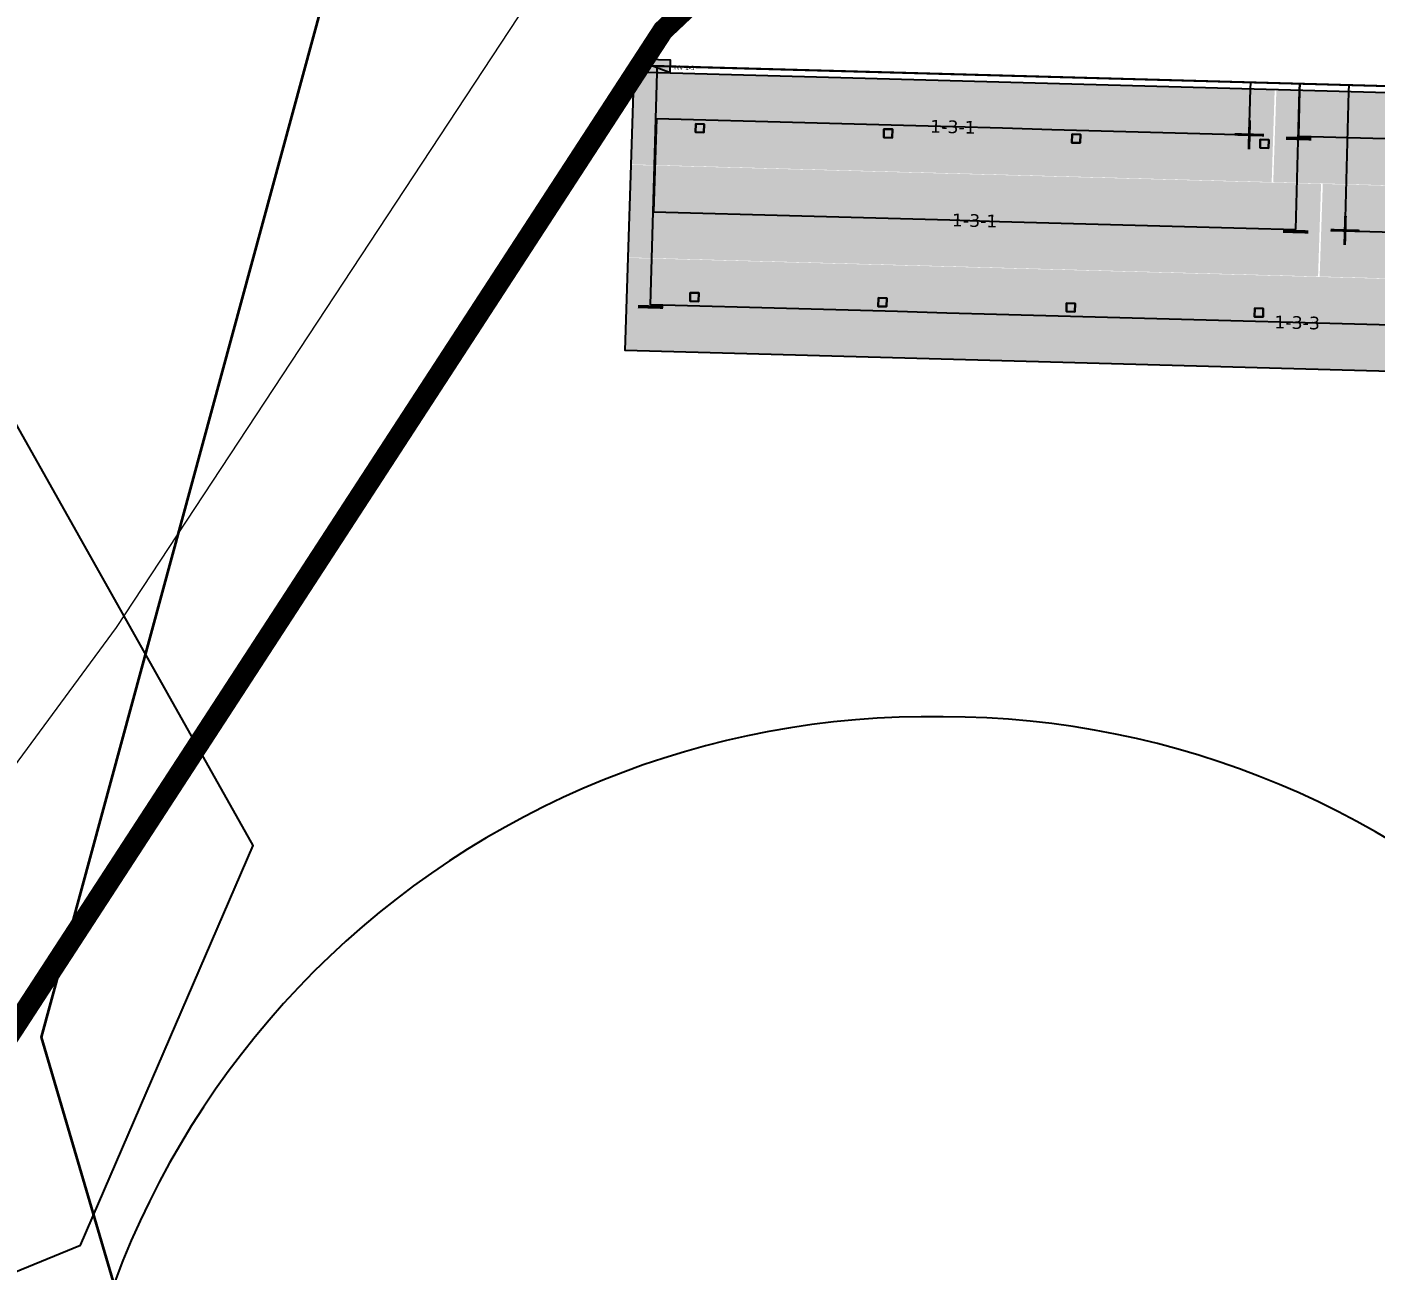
# Model space of a CAD drawing. Header units: metres. Extents: x 1477905 to 1478744, y 4202276 to 4202610.
# Drawn here: x 1478022.35 to 1478054.35, y 4202401.72 to 4202431.23 of the extents above; entities that cross this region are included whole.
import ezdxf

# ---------------------------------------------------------------- set-up
doc = ezdxf.new("R2010")
doc.units = ezdxf.units.M
doc.layers.add('Nouveau Terrain - CN - Courbes', color=22, linetype='Continuous', lineweight=0)
for name, color, linetype in [('PVcase AC Cables (Inverter - Transformer)', 181, 'Continuous'), ('PVcase Device Coloring', 7, 'Continuous'), ('PVcase Device Numbering', 7, 'Continuous'), ('PVcase Inverters', 7, 'Continuous'), ('PVcase Polarity Symbols', 7, 'Continuous'), ('PVcase Poles', 7, 'Continuous'), ('PVcase PV Area', 30, 'Continuous'), ('PVcase PV Modules (full frames)', 142, 'Continuous'), ('PVcase PV Modules (optimised)', 142, 'Continuous'), ('PVcase String Cables', 150, 'Continuous'), ('PVcase Stringing Numbers', 7, 'Continuous'), ('PVcase Strings', 92, 'Continuous'), ('PVcase Trenches', 7, 'Continuous')]:
    doc.layers.add(name, color=color, linetype=linetype)
doc.layers.add('PVcase Offsets', color=240, linetype='Continuous', plot=False)
doc.styles.get("Standard").update_dxf_attribs({"font": 'verdana.ttf'})
doc.styles.add('UBS-Style de texte', font='verdana.ttf')

# ---------------------------------------------------------------- blocks, each defined once
blk = doc.blocks.new('PVcase Inverter (1st tier)')
at = {"layer": 'PVcase Inverters', "color": 0}
blk.add_lwpolyline([(0, 0), (850, 0), (850, 300), (0, 300)], close=True, dxfattribs=at)
blk.add_lwpolyline([(850, 0), (0, 300)], dxfattribs=at)
blk = doc.blocks.new('3P18@15DEG F FX ID2 PVBlock')
at = {"layer": 'PVcase PV Modules (optimised)', "color": 0}
blk.add_polyline3d([(0, 0, 1.773945735132677), (21.06698842950539, -0.5810537936249747, 1.773945735132684), (20.88445742833418, -7.198992669318526, 7.019385073192552e-15), (-0.182531001171211, -6.617938875693552, 0)], close=True, dxfattribs=at)

msp = doc.modelspace()

# ---------------------------------------------------------------- hatches: boundary and pattern name
at = {"layer": 'PVcase Device Coloring', "true_color": 0x1eec00, "transparency": 33554672}
msp.add_hatch(color=3, dxfattribs=at).paths.add_polyline_path([(1478036.774708078, 4202430.469243974), (1478036.76643685, 4202430.169358018), (1478037.616113726, 4202430.14592287), (1478037.624384954, 4202430.445808827)], flags=0)
msp.add_hatch(color=3, dxfattribs=at).paths.add_polyline_path([(1478036.774708078, 4202430.469243974), (1478036.76643685, 4202430.169358018), (1478037.616113726, 4202430.14592287), (1478037.624384954, 4202430.445808827)], flags=0)
msp.add_hatch(color=3, dxfattribs=at).paths.add_polyline_path([(1478036.774708078, 4202430.469243974), (1478036.76643685, 4202430.169358018), (1478037.616113726, 4202430.14592287), (1478037.624384954, 4202430.445808827)], flags=0)
msp.add_hatch(color=3, dxfattribs=at).paths.add_polyline_path([(1478036.774708078, 4202430.469243974), (1478036.76643685, 4202430.169358018), (1478037.616113726, 4202430.14592287), (1478037.624384954, 4202430.445808827)], flags=0)
msp.add_hatch(color=3, dxfattribs=at).paths.add_polyline_path([(1478036.774708078, 4202430.469243974), (1478036.76643685, 4202430.169358018), (1478037.616113726, 4202430.14592287), (1478037.624384954, 4202430.445808827)], flags=0)
msp.add_hatch(color=3, dxfattribs=at).paths.add_polyline_path([(1478036.774708078, 4202430.469243974), (1478036.76643685, 4202430.169358018), (1478037.616113726, 4202430.14592287), (1478037.624384954, 4202430.445808827)], flags=0)
msp.add_hatch(color=3, dxfattribs=at).paths.add_polyline_path([(1478036.774708078, 4202430.469243974), (1478036.76643685, 4202430.169358018), (1478037.616113726, 4202430.14592287), (1478037.624384954, 4202430.445808827)], flags=0)
msp.add_hatch(color=3, dxfattribs=at).paths.add_polyline_path([(1478036.774708078, 4202430.469243974), (1478036.76643685, 4202430.169358018), (1478037.616113726, 4202430.14592287), (1478037.624384954, 4202430.445808827)], flags=0)
msp.add_hatch(color=3, dxfattribs=at).paths.add_polyline_path([(1478036.774708078, 4202430.469243974), (1478036.76643685, 4202430.169358018), (1478037.616113726, 4202430.14592287), (1478037.624384954, 4202430.445808827)], flags=0)
at = {"layer": 'PVcase Device Coloring', "true_color": 0x1eec00, "transparency": 33554582}
for points in [[(1478036.766436849, 4202430.169358018), (1478036.695388666, 4202427.970101801), (1478051.897247449, 4202427.550815592), (1478051.968295632, 4202429.750071809)], [(1478052.009181064, 4202429.748944137), (1478051.934466457, 4202427.549789045), (1478068.527392867, 4202427.092135458), (1478068.602107473, 4202429.29129055)], [(1478036.695076778, 4202427.960447471), (1478036.624028594, 4202425.761191254), (1478052.998259524, 4202425.30956956), (1478053.069307707, 4202427.508825777)], [(1478053.110193139, 4202427.507698105), (1478053.035478532, 4202425.308543012), (1478068.452350277, 4202424.883326479), (1478068.527064883, 4202427.082481571)], [(1478036.625623013, 4202425.751484346), (1478036.550908406, 4202423.552329253), (1478068.377307686, 4202422.674517501), (1478068.452022293, 4202424.873672593)]]:
    msp.add_hatch(color=3, dxfattribs=at).paths.add_polyline_path(points, flags=0)

# ---------------------------------------------------------------- linework, layer by layer
at = {"layer": 'Nouveau Terrain - CN - Courbes', "linetype": 'Continuous', "lineweight": 35}
msp.add_polyline3d([(1478033.621926913, 4202378.969268734, 82), (1478033.792449336, 4202380.654087802, 82), (1478034.422447102, 4202382.72334082, 82), (1478034.32504346, 4202383.444350059, 82), (1478033.94714169, 4202383.942274987, 82), (1478033.287098157, 4202384.359050401, 82), (1478031.420703367, 4202387.256883299, 82), (1478025.836259337, 4202398.046319137, 82), (1478024.517270344, 4202401.055690597, 82), (1478022.694328515, 4202407.244928131, 82), (1478029.842277773, 4202433.538151458, 82), (1478031.450972971, 4202435.700905548, 82), (1478050.267611035, 4202451.9320894, 82), (1478054.742038201, 4202453.404641333, 82), (1478059.717236195, 4202454.072434652, 82), (1478073.665373155, 4202457.069829707, 82), (1478076.081388346, 4202457.467252585, 82), (1478077.125432788, 4202456.741116544, 82), (1478078.973356483, 4202454.351462113, 82), (1478082.142176707, 4202448.886875601, 82)], dxfattribs=at)
at = {"layer": 'PVcase AC Cables (Inverter - Transformer)'}
for points in [[(1478039.524819339, 4202432.976840534, 81.06150052042555), (1478037.527157253, 4202431.086416703, 81.07652698540741), (1478035.907296059, 4202428.595816839, 81.07791060307275), (1478034.287434866, 4202426.105216973, 81.07929422072333), (1478032.667573673, 4202423.614617109, 81.08875694413412), (1478031.04771248, 4202421.124017244, 81.10685763479732), (1478029.427851287, 4202418.63341738, 81.11792728868542), (1478027.807990094, 4202416.142817516, 81.13919913547768), (1478026.188128901, 4202413.652217651, 81.15865411339347), (1478024.568267708, 4202411.161617787, 81.19531405140334), (1478022.948406514, 4202408.671017922, 81.20389987266502), (1478021.328545321, 4202406.180418057, 81.25257903245276)], [(1478039.524819339, 4202432.976840535, 81.06150052043606), (1478037.527157253, 4202431.086416704, 81.07652698541791), (1478035.907296059, 4202428.595816839, 81.07791060308325), (1478034.287434866, 4202426.105216974, 81.07929422073384), (1478032.667573673, 4202423.61461711, 81.0887569441392), (1478031.04771248, 4202421.124017245, 81.10685763480247), (1478029.427851287, 4202418.633417381, 81.1179272886911), (1478027.807990094, 4202416.142817516, 81.13919913547768), (1478026.188128901, 4202413.652217652, 81.15865411339945), (1478024.568267708, 4202411.161617788, 81.19531405140172), (1478022.948406514, 4202408.671017922, 81.20389987267241), (1478021.328545321, 4202406.180418058, 81.25257903244461)], [(1478039.524819339, 4202432.976840534, 81.06150052042555), (1478037.527157253, 4202431.086416703, 81.07652698540741), (1478037.372338978, 4202430.848377557, 81.07665922470296), (1478037.372338978, 4202430.848377557, 84.62400440750652), (1478037.023692278, 4202430.312319635, 84.62983891068984), (1478037.195410902, 4202430.307583422, 84.62681235578178)]]:
    msp.add_polyline3d(points, dxfattribs=at)
at = {"layer": 'PVcase Offsets'}
msp.add_lwpolyline([(1477930.656038886, 4202312.823606489), (1477955.483376147, 4202312.280807556), (1478014.108887308, 4202398.403808008), (1478023.625599496, 4202402.305293838), (1478027.72021351, 4202411.800255105), (1478017.401448841, 4202430.135946658), (1477999.841205371, 4202421.050409181), (1477931.44828977, 4202323.35455113)], close=True, dxfattribs=at)
msp.add_lwpolyline([(1478023.138419937, 4202393.853370821), (1478064.721241014, 4202393.853370821, 0.4195997681527879), (1478044.102482929, 4202414.85409357, 0.4244400000371495)], format="xyb", close=True, dxfattribs=at)
at = {"layer": 'PVcase Poles'}
for points in [[(1478038.221014752, 4202428.732708062, 80.87149399702162), (1478038.226528904, 4202428.932632034, 80.87149399702162), (1478038.226528904, 4202428.932632034, 84.28745530318119), (1478038.221014752, 4202428.732708062, 84.23385714778499), (1478038.221014752, 4202428.732708062, 80.87149399702162), (1478038.420938723, 4202428.72719391, 80.87149399702162), (1478038.420938723, 4202428.72719391, 84.23033347129203), (1478038.221014752, 4202428.732708062, 84.23385714778499), (1478038.420938723, 4202428.72719391, 84.23033347129203), (1478038.426452875, 4202428.927117881, 84.28393162668823), (1478038.426452875, 4202428.927117881, 80.87149399702162), (1478038.420938723, 4202428.72719391, 80.87149399702162), (1478038.426452875, 4202428.927117881, 80.87149399702162), (1478038.226528904, 4202428.932632034, 80.87149399702162), (1478038.426452875, 4202428.927117881, 80.87149399702162), (1478038.426452875, 4202428.927117881, 84.28393162668823), (1478038.226528904, 4202428.932632034, 84.28745530318119)], [(1478042.687622701, 4202428.609513449, 80.8236446515209), (1478042.693136853, 4202428.80943742, 80.8236446515209), (1478042.693136853, 4202428.80943742, 84.20873096979824), (1478042.687622701, 4202428.609513449, 84.15513281440205), (1478042.687622701, 4202428.609513449, 80.8236446515209), (1478042.887546671, 4202428.603999296, 80.8236446515209), (1478042.887546671, 4202428.603999296, 84.15160913790909), (1478042.687622701, 4202428.609513449, 84.15513281440205), (1478042.887546671, 4202428.603999296, 84.15160913790909), (1478042.893060824, 4202428.803923268, 84.20520729330529), (1478042.893060824, 4202428.803923268, 80.8236446515209), (1478042.887546671, 4202428.603999296, 80.8236446515209), (1478042.893060824, 4202428.803923268, 80.8236446515209), (1478042.693136853, 4202428.80943742, 80.8236446515209), (1478042.893060824, 4202428.803923268, 80.8236446515209), (1478042.893060824, 4202428.803923268, 84.20520729330529), (1478042.693136853, 4202428.80943742, 84.20873096979824)], [(1478047.154230649, 4202428.486318835, 80.7667751889783), (1478047.159744801, 4202428.686242807, 80.7667751889783), (1478047.159744801, 4202428.686242807, 84.13000663641769), (1478047.154230649, 4202428.486318835, 84.07640848102149), (1478047.154230649, 4202428.486318835, 80.7667751889783), (1478047.35415462, 4202428.480804683, 80.7667751889783), (1478047.35415462, 4202428.480804683, 84.07288480452854), (1478047.154230649, 4202428.486318835, 84.07640848102149), (1478047.35415462, 4202428.480804683, 84.07288480452854), (1478047.359668772, 4202428.680728654, 84.12648295992473), (1478047.359668772, 4202428.680728654, 80.7667751889783), (1478047.35415462, 4202428.480804683, 80.7667751889783), (1478047.359668772, 4202428.680728654, 80.7667751889783), (1478047.159744801, 4202428.686242807, 80.7667751889783), (1478047.359668772, 4202428.680728654, 80.7667751889783), (1478047.359668772, 4202428.680728654, 84.12648295992473), (1478047.159744801, 4202428.686242807, 84.13000663641769)], [(1478051.620838598, 4202428.363124222, 80.65934539141041), (1478051.62635275, 4202428.563048194, 80.65934539141041), (1478051.62635275, 4202428.563048194, 84.05128230328708), (1478051.620838598, 4202428.363124222, 83.99768414789088), (1478051.620838598, 4202428.363124222, 80.65934539141041), (1478051.820762568, 4202428.35761007, 80.65934539141041), (1478051.820762568, 4202428.35761007, 83.99416047139792), (1478051.620838598, 4202428.363124222, 83.99768414789088), (1478051.820762568, 4202428.35761007, 83.99416047139792), (1478051.826276721, 4202428.557534042, 84.04775862679412), (1478051.826276721, 4202428.557534042, 80.65934539141041), (1478051.820762568, 4202428.35761007, 80.65934539141041), (1478051.826276721, 4202428.557534042, 80.65934539141041), (1478051.62635275, 4202428.563048194, 80.65934539141041), (1478051.826276721, 4202428.557534042, 80.65934539141041), (1478051.826276721, 4202428.557534042, 84.04775862679412), (1478051.62635275, 4202428.563048194, 84.05128230328708)], [(1478038.091503309, 4202424.723754805, 80.84262955205024), (1478038.097017462, 4202424.923678776, 80.84262955205024), (1478038.097017462, 4202424.923678776, 83.21287785776019), (1478038.091503309, 4202424.723754805, 83.15927970236399), (1478038.091503309, 4202424.723754805, 80.84262955205024), (1478038.29142728, 4202424.718240652, 80.84262955205024), (1478038.29142728, 4202424.718240652, 83.15575602587104), (1478038.091503309, 4202424.723754805, 83.15927970236399), (1478038.29142728, 4202424.718240652, 83.15575602587104), (1478038.296941432, 4202424.918164624, 83.20935418126723), (1478038.296941432, 4202424.918164624, 80.84262955205024), (1478038.29142728, 4202424.718240652, 80.84262955205024), (1478038.296941432, 4202424.918164624, 80.84262955205024), (1478038.097017462, 4202424.923678776, 80.84262955205024), (1478038.296941432, 4202424.918164624, 80.84262955205024), (1478038.296941432, 4202424.918164624, 83.20935418126723), (1478038.097017462, 4202424.923678776, 83.21287785776019)], [(1478042.558111258, 4202424.600560191, 80.78601258854113), (1478042.56362541, 4202424.800484163, 80.78601258854113), (1478042.56362541, 4202424.800484163, 83.13415352438201), (1478042.558111258, 4202424.600560191, 83.08055536898581), (1478042.558111258, 4202424.600560191, 80.78601258854113), (1478042.758035228, 4202424.595046039, 80.78601258854113), (1478042.758035228, 4202424.595046039, 83.07703169249287), (1478042.558111258, 4202424.600560191, 83.08055536898581), (1478042.758035228, 4202424.595046039, 83.07703169249287), (1478042.763549381, 4202424.79497001, 83.13062984788905), (1478042.763549381, 4202424.79497001, 80.78601258854113), (1478042.758035228, 4202424.595046039, 80.78601258854113), (1478042.763549381, 4202424.79497001, 80.78601258854113), (1478042.56362541, 4202424.800484163, 80.78601258854113), (1478042.763549381, 4202424.79497001, 80.78601258854113), (1478042.763549381, 4202424.79497001, 83.13062984788905), (1478042.56362541, 4202424.800484163, 83.13415352438201)], [(1478047.024719206, 4202424.477365578, 80.74087504010426), (1478047.030233359, 4202424.677289549, 80.74087504010426), (1478047.030233359, 4202424.677289549, 83.05542919099908), (1478047.024719206, 4202424.477365578, 83.00183103560288), (1478047.024719206, 4202424.477365578, 80.74087504010426), (1478047.224643177, 4202424.471851425, 80.74087504010426), (1478047.224643177, 4202424.471851425, 82.99830735910992), (1478047.024719206, 4202424.477365578, 83.00183103560288), (1478047.224643177, 4202424.471851425, 82.99830735910992), (1478047.230157329, 4202424.671775397, 83.05190551450612), (1478047.230157329, 4202424.671775397, 80.74087504010426), (1478047.224643177, 4202424.471851425, 80.74087504010426), (1478047.230157329, 4202424.671775397, 80.74087504010426), (1478047.030233359, 4202424.677289549, 80.74087504010426), (1478047.230157329, 4202424.671775397, 80.74087504010426), (1478047.230157329, 4202424.671775397, 83.05190551450612), (1478047.030233359, 4202424.677289549, 83.05542919099908)], [(1478051.491327155, 4202424.354170965, 80.64259028334217), (1478051.496841307, 4202424.554094937, 80.64259028334217), (1478051.496841307, 4202424.554094937, 82.97670485786846), (1478051.491327155, 4202424.354170965, 82.92310670247227), (1478051.491327155, 4202424.354170965, 80.64259028334217), (1478051.691251126, 4202424.348656813, 80.64259028334217), (1478051.691251126, 4202424.348656813, 82.9195830259793), (1478051.491327155, 4202424.354170965, 82.92310670247227), (1478051.691251126, 4202424.348656813, 82.9195830259793), (1478051.696765278, 4202424.548580784, 82.97318118137551), (1478051.696765278, 4202424.548580784, 80.64259028334217), (1478051.691251126, 4202424.348656813, 80.64259028334217), (1478051.696765278, 4202424.548580784, 80.64259028334217), (1478051.496841307, 4202424.554094937, 80.64259028334217), (1478051.696765278, 4202424.548580784, 80.64259028334217), (1478051.696765278, 4202424.548580784, 82.97318118137551), (1478051.496841307, 4202424.554094937, 82.97670485786846)]]:
    msp.add_polyline3d(points, dxfattribs=at)
at = {"layer": 'PVcase PV Area', "color": 92, "lineweight": 0, "ltscale": 0.3}
msp.add_lwpolyline([(1478081.195897831, 4202309.408074516, -0.05134033259658074), (1478078.780944264, 4202309.865308243), (1478063.362561366, 4202314.461482239, 0.05805379121474256), (1478060.627146449, 4202314.941552777, 0.01764863790454796), (1478045.521908471, 4202315.280897629), (1477980.304835158, 4202315.382556441), (1477969.227141967, 4202315.399824084, -0.5981483022966041), (1477963.409771807, 4202326.276816209), (1477966.523975583, 4202330.958387922), (1477988.681383842, 4202364.267542757), (1478000.256834568, 4202382.239012351), (1478010.317299969, 4202397.723511036), (1478024.479096755, 4202416.97208983), (1478037.541256056, 4202436.830169353), (1478046.880113991, 4202449.340671219), (1478048.925549185, 4202451.178073373), (1478191.473299444, 4202447.246428729, 0.1064139140517762), (1478196.779234951, 4202442.745830558), (1478193.703769114, 4202331.24014277), (1478155.058289575, 4202322.182856176, 0.2166355322477609), (1478133.90654308, 4202308.191252904, -0.2264994037307809), (1478128.45885733, 4202305.403806316), (1478120.587080255, 4202306.0704303)], format="xyb", close=True, dxfattribs=at)
at = {"layer": 'PVcase String Cables'}
for points in [[(1478039.361520334, 4202433.097663349, 81.06583435647606), (1478037.372443479, 4202431.215363879, 81.08079624312553), (1478037.137963612, 4202430.854841921, 81.0809965260132), (1478037.137963612, 4202430.854841921, 84.62813529265901), (1478036.789316911, 4202430.318783999, 84.63396979585868), (1478057.834999725, 4202429.738317842, 84.2630379011657), (1478058.096186515, 4202429.731113985, 84.25641410652051), (1478079.15718913, 4202429.150225288, 83.75405746108903), (1478079.405648464, 4202429.143372471, 83.74846988079429)], [(1478039.361520334, 4202433.097663349, 81.06583435647606), (1478037.372443479, 4202431.215363879, 81.08079624312553), (1478037.137963611, 4202430.854841921, 81.08099652601743), (1478037.137963611, 4202430.854841921, 84.6281352926631), (1478036.789316911, 4202430.318784, 84.6339697958551), (1478057.834999725, 4202429.738317841, 84.26303790116518), (1478058.096186515, 4202429.731113983, 84.256414106519), (1478079.15718913, 4202429.150225285, 83.75405746109156), (1478079.405648464, 4202429.143372467, 83.7484698807954)], [(1478037.195410902, 4202430.307583422, 84.62681235578178), (1478036.789316911, 4202430.318784, 84.63396979585099), (1478036.789316911, 4202430.318784, 81.08129432544517), (1478035.211393122, 4202427.892664532, 81.08264212193087), (1478033.633469332, 4202425.466545064, 81.08398991841234), (1478032.055545543, 4202423.040425596, 81.09745108058078), (1478030.477621753, 4202420.614306128, 81.11563287778627), (1478028.899697964, 4202418.188186659, 81.12711299563696), (1478027.321774174, 4202415.762067191, 81.14662795489116), (1478025.743850385, 4202413.335947723, 81.1671099618962), (1478024.165926595, 4202410.909828255, 81.2), (1478022.588002806, 4202408.483708787, 81.2129330739936), (1478021.010079016, 4202406.057589319, 81.263563329552), (1478019.432155227, 4202403.631469849, 81.33390469513127), (1478017.854231437, 4202401.205350381, 81.40816567935188), (1478016.276307648, 4202398.779230913, 81.48026456637005), (1478014.698383858, 4202396.353111445, 81.55530734665915), (1478013.120460068, 4202393.926991977, 81.63236039002634), (1478011.542536279, 4202391.500872509, 81.70114433276659), (1478009.964612489, 4202389.07475304, 81.78145775649618), (1478008.3866887, 4202386.648633572, 81.86109047402559), (1478006.80876491, 4202384.222514104, 81.9058337554474), (1478005.230841121, 4202381.796394636, 81.95057703686224), (1478003.652917331, 4202379.370275168, 81.99532031828407)], [(1478037.195410902, 4202430.307583422, 84.62681235578178), (1478036.789316911, 4202430.318784, 84.63396979585099), (1478036.789316911, 4202430.318784, 81.08129432544517), (1478035.211393122, 4202427.892664532, 81.08264212193087), (1478033.633469332, 4202425.466545064, 81.08398991841234), (1478032.055545543, 4202423.040425596, 81.09745108058078), (1478030.477621753, 4202420.614306128, 81.11563287778627), (1478028.899697964, 4202418.188186659, 81.12711299563696), (1478027.321774174, 4202415.762067191, 81.14662795489116), (1478025.743850385, 4202413.335947723, 81.1671099618962), (1478024.165926595, 4202410.909828255, 81.2), (1478022.588002806, 4202408.483708787, 81.2129330739936), (1478021.010079016, 4202406.057589319, 81.263563329552), (1478019.432155227, 4202403.63146985, 81.33390469512312), (1478017.854231437, 4202401.205350382, 81.40816567934327), (1478016.276307648, 4202398.779230914, 81.48026456636144), (1478014.698383858, 4202396.353111446, 81.55530734664787), (1478013.120460068, 4202393.926991978, 81.63236039001966), (1478011.542536279, 4202391.50087251, 81.70114433275293), (1478009.964612489, 4202389.074753041, 81.78145775648251), (1478008.3866887, 4202386.648633573, 81.86109047402657), (1478006.80876491, 4202384.222514105, 81.90583375544838), (1478005.230841121, 4202381.796394637, 81.95057703686321), (1478003.652917331, 4202379.370275169, 81.99532031828504)], [(1478037.195410902, 4202430.307583422, 84.62681235578178), (1478036.789316911, 4202430.318784, 84.63396979585099), (1478036.789316911, 4202430.318784, 81.08129432544517), (1478035.236350822, 4202427.931037971, 81.08262080410374), (1478033.683384732, 4202425.543291941, 81.0839472827623), (1478032.130418643, 4202423.155545913, 81.0967383772369), (1478030.577452553, 4202420.767799883, 81.11445132916914), (1478029.024486464, 4202418.380053854, 81.12547428617643), (1478027.471520375, 4202415.992307824, 81.14586767350359), (1478025.918554285, 4202413.604561795, 81.16471032084773), (1478024.365588196, 4202411.216815766, 81.19999999999999), (1478022.812622106, 4202408.829069736, 81.20911728569529), (1478021.259656017, 4202406.441323707, 81.25215901336463)], [(1478037.195410902, 4202430.307583422, 84.62681235578178), (1478036.789316911, 4202430.318784, 84.63396979585099), (1478036.789316911, 4202430.318784, 81.08129432544517), (1478035.236350822, 4202427.931037971, 81.08262080410374), (1478033.683384732, 4202425.543291942, 81.0839472827728), (1478032.130418643, 4202423.155545913, 81.0967383772369), (1478030.577452553, 4202420.767799883, 81.11445132916914), (1478029.024486464, 4202418.380053854, 81.12547428617643), (1478027.471520375, 4202415.992307825, 81.14586767350931), (1478025.918554285, 4202413.604561795, 81.16471032084773), (1478024.365588196, 4202411.216815766, 81.19999999999999), (1478022.812622106, 4202408.829069737, 81.20911728569588), (1478021.259656017, 4202406.441323708, 81.25215901334515)], [(1478037.195410902, 4202430.307583422, 84.62681235578178), (1478036.789316911, 4202430.318784, 84.63396979585099), (1478036.789316911, 4202430.318784, 81.08129432544517), (1478035.236350822, 4202427.931037971, 81.08262080410374), (1478033.683384732, 4202425.543291942, 81.0839472827728), (1478032.130418643, 4202423.155545913, 81.0967383772369), (1478030.577452553, 4202420.767799883, 81.11445132916914), (1478029.024486464, 4202418.380053854, 81.12547428617118), (1478027.471520375, 4202415.992307825, 81.14586767350406), (1478025.918554285, 4202413.604561795, 81.16471032084223), (1478024.365588196, 4202411.216815766, 81.2), (1478022.812622106, 4202408.829069737, 81.20911728569588), (1478021.259656017, 4202406.441323708, 81.25215901334515)], [(1478037.195410902, 4202430.307583422, 84.62681235578178), (1478036.789316911, 4202430.318784, 84.63396979585099), (1478036.789316911, 4202430.318784, 81.08129432544517), (1478035.236350822, 4202427.931037971, 81.08262080410374), (1478033.683384732, 4202425.543291942, 81.0839472827728), (1478032.130418643, 4202423.155545913, 81.0967383772369), (1478030.577452553, 4202420.767799883, 81.11445132916914), (1478029.024486464, 4202418.380053854, 81.12547428617118), (1478027.471520375, 4202415.992307825, 81.14586767350406), (1478025.918554285, 4202413.604561795, 81.16471032084223), (1478024.365588196, 4202411.216815766, 81.2), (1478022.812622106, 4202408.829069737, 81.20911728569588), (1478021.259656017, 4202406.441323708, 81.25215901334515)], [(1478037.195410902, 4202430.307583422, 84.62681235578178), (1478036.789316911, 4202430.318784, 84.63396979585099), (1478036.789316911, 4202430.318784, 81.08129432544517), (1478035.236350822, 4202427.931037971, 81.08262080410374), (1478033.683384732, 4202425.543291942, 81.0839472827728), (1478032.130418643, 4202423.155545913, 81.0967383772369), (1478030.577452553, 4202420.767799883, 81.11445132916914), (1478029.024486464, 4202418.380053854, 81.12547428617118), (1478027.471520375, 4202415.992307825, 81.14586767350406), (1478025.918554285, 4202413.604561795, 81.16471032084223), (1478024.365588196, 4202411.216815766, 81.2), (1478022.812622106, 4202408.829069737, 81.20911728569588), (1478021.259656017, 4202406.441323708, 81.25215901334515)], [(1478037.195410902, 4202430.307583422, 84.62681235578178), (1478036.789316911, 4202430.318784, 84.63396979585099), (1478036.789316911, 4202430.318784, 81.08129432544517), (1478035.236350822, 4202427.931037971, 81.08262080410374), (1478033.683384732, 4202425.543291941, 81.0839472827623), (1478032.130418643, 4202423.155545913, 81.0967383772369), (1478030.577452553, 4202420.767799883, 81.11445132916914), (1478029.024486464, 4202418.380053854, 81.12547428617643), (1478027.471520375, 4202415.992307824, 81.14586767350359), (1478025.918554285, 4202413.604561795, 81.16471032084773), (1478024.365588196, 4202411.216815766, 81.19999999999999), (1478022.812622106, 4202408.829069736, 81.20911728568849), (1478021.259656017, 4202406.441323707, 81.25215901335815)], [(1478037.195410902, 4202430.307583422, 84.62681235578178), (1478036.789316911, 4202430.318784, 84.63396979585099), (1478036.789316911, 4202430.318784, 81.08129432544517), (1478035.236350822, 4202427.931037971, 81.08262080410374), (1478033.683384732, 4202425.543291942, 81.0839472827728), (1478032.130418643, 4202423.155545913, 81.09673837723238), (1478030.577452554, 4202420.767799883, 81.11445132916441), (1478029.024486464, 4202418.380053854, 81.12547428617118), (1478027.471520375, 4202415.992307825, 81.14586767350406), (1478025.918554285, 4202413.604561795, 81.16471032084223), (1478024.365588196, 4202411.216815766, 81.2), (1478022.812622107, 4202408.829069737, 81.20911728568909), (1478021.259656017, 4202406.441323708, 81.25215901333867)], [(1478037.195410902, 4202430.307583422, 84.62681235578178), (1478036.789316911, 4202430.318784, 84.63396979585099), (1478036.789316911, 4202430.318784, 81.08129432544517), (1478035.236350822, 4202427.931037971, 81.08262080410374), (1478033.683384732, 4202425.543291941, 81.0839472827623), (1478032.130418643, 4202423.155545913, 81.0967383772369), (1478030.577452553, 4202420.767799883, 81.11445132916914), (1478029.024486464, 4202418.380053854, 81.12547428617643), (1478027.471520375, 4202415.992307824, 81.14586767350359), (1478025.918554285, 4202413.604561795, 81.16471032084773), (1478024.365588196, 4202411.216815766, 81.19999999999999), (1478022.812622106, 4202408.829069736, 81.20911728568849), (1478021.259656017, 4202406.441323707, 81.25215901335815)], [(1478037.195410902, 4202430.307583422, 84.62681235578178), (1478036.789316911, 4202430.318784, 84.63396979585099), (1478036.789316911, 4202430.318784, 81.08129432544517), (1478035.236350822, 4202427.931037971, 81.08262080410374), (1478033.683384732, 4202425.543291941, 81.0839472827623), (1478032.130418643, 4202423.155545913, 81.0967383772369), (1478030.577452553, 4202420.767799883, 81.11445132916914), (1478029.024486464, 4202418.380053854, 81.12547428617643), (1478027.471520375, 4202415.992307824, 81.14586767350359), (1478025.918554285, 4202413.604561795, 81.16471032084176), (1478024.365588196, 4202411.216815765, 81.2), (1478022.812622106, 4202408.829069736, 81.20911728569529), (1478021.259656017, 4202406.441323707, 81.25215901336463)], [(1478037.195410902, 4202430.307583422, 84.62681235578178), (1478036.789316911, 4202430.318784, 84.63396979585099), (1478036.789316911, 4202430.318784, 81.08129432544517), (1478035.236350822, 4202427.931037971, 81.08262080410374), (1478033.683384732, 4202425.543291941, 81.0839472827623), (1478032.130418643, 4202423.155545913, 81.0967383772369), (1478030.577452553, 4202420.767799883, 81.11445132916914), (1478029.024486464, 4202418.380053854, 81.12547428617643), (1478027.471520375, 4202415.992307824, 81.14586767350359), (1478025.918554285, 4202413.604561795, 81.16471032084773), (1478024.365588196, 4202411.216815766, 81.19999999999999), (1478022.812622106, 4202408.829069736, 81.20911728570208), (1478021.259656016, 4202406.441323707, 81.25215901337113)], [(1478037.195410902, 4202430.307583422, 84.62681235578178), (1478036.789316911, 4202430.318784, 84.63396979585099), (1478036.789316911, 4202430.318784, 81.08129432544517), (1478035.236350822, 4202427.931037971, 81.08262080410374), (1478033.683384732, 4202425.543291941, 81.0839472827623), (1478032.130418643, 4202423.155545913, 81.09673837723238), (1478030.577452554, 4202420.767799883, 81.11445132916441), (1478029.024486464, 4202418.380053854, 81.12547428617118), (1478027.471520375, 4202415.992307824, 81.14586767349834), (1478025.918554285, 4202413.604561795, 81.16471032084223), (1478024.365588196, 4202411.216815766, 81.2), (1478022.812622107, 4202408.829069736, 81.2091172856817), (1478021.259656017, 4202406.441323707, 81.25215901335166)], [(1478037.195410902, 4202430.307583422, 84.62681235578178), (1478036.789316911, 4202430.318784, 84.63396979585099), (1478036.789316911, 4202430.318784, 81.08129432544517), (1478035.236350822, 4202427.931037971, 81.08262080410374), (1478033.683384732, 4202425.543291941, 81.0839472827623), (1478032.130418643, 4202423.155545913, 81.0967383772369), (1478030.577452553, 4202420.767799883, 81.11445132916914), (1478029.024486464, 4202418.380053854, 81.12547428617643), (1478027.471520375, 4202415.992307824, 81.14586767350359), (1478025.918554285, 4202413.604561795, 81.16471032084773), (1478024.365588196, 4202411.216815766, 81.19999999999999), (1478022.812622106, 4202408.829069736, 81.20911728568849), (1478021.259656017, 4202406.441323707, 81.25215901335815)], [(1478037.154889125, 4202424.63627862, 83.1453782948799), (1478037.307087064, 4202430.154446213, 84.62475868960578), (1478037.311222678, 4202430.304389189, 84.62477116367921), (1478037.195410902, 4202430.307583422, 84.62681235578178)], [(1478051.366075029, 4202428.666073896, 84.08159260267578), (1478051.396408092, 4202429.76584518, 84.37643324491526), (1478051.400543706, 4202429.915788164, 84.37644571899291), (1478037.195410902, 4202430.307583422, 84.62681235578178)], [(1478052.467087104, 4202426.424827864, 83.46884335846823), (1478052.558352605, 4202429.733797303, 84.35595387707927), (1478052.562488219, 4202429.883740287, 84.35596635115695), (1478037.195410902, 4202430.307583422, 84.62681235578178)], [(1478078.39802993, 4202423.498741401, 82.288842253574), (1478078.550227869, 4202429.016908992, 83.76841349034903), (1478078.554363484, 4202429.16685199, 83.76843633351602), (1478058.096186516, 4202429.731113995, 84.25641410652325), (1478057.834999726, 4202429.738317852, 84.26303790116744), (1478037.195410902, 4202430.307583422, 84.62681235578178)], [(1478069.170347683, 4202428.17500987, 83.69654447831438), (1478069.200680746, 4202429.274781153, 83.99142315494812), (1478069.20481636, 4202429.424724146, 83.99144599811689), (1478058.096186516, 4202429.731113994, 84.2564141065225), (1478057.834999726, 4202429.738317852, 84.26303790116744), (1478037.195410902, 4202430.307583422, 84.62681235578178)], [(1478053.639459251, 4202426.392492379, 83.44818020272689), (1478053.730724752, 4202429.701461818, 84.33529072133383), (1478053.734860366, 4202429.851404804, 84.33530319540844), (1478037.195410902, 4202430.307583422, 84.62681235578178)], [(1478052.538447176, 4202428.633738412, 84.06092944693633), (1478052.568780239, 4202429.733509696, 84.35577008917437), (1478052.572915853, 4202429.883452681, 84.35578256325256), (1478037.195410902, 4202430.307583422, 84.62681235578178)], [(1478067.848041574, 4202423.789723227, 82.54048539022736), (1478068.000239513, 4202429.307890818, 84.02005662705001), (1478068.004375127, 4202429.457833811, 84.02007947021806), (1478058.096186516, 4202429.731113995, 84.25641410652325), (1478057.834999726, 4202429.738317852, 84.26303790116744), (1478037.195410902, 4202430.307583422, 84.62681235578178)], [(1478037.195410902, 4202430.307583422, 84.62681235578178), (1478057.834999726, 4202429.73831785, 84.26303790116637), (1478058.096186516, 4202429.731113994, 84.25641410652175), (1478070.096960654, 4202429.400117693, 83.97016616530111), (1478070.096960654, 4202429.400117693, 80.45913018319602), (1478070.503826369, 4202426.806790652, 80.40536453209005), (1478070.910692085, 4202424.21346361, 80.37458157594686), (1478071.3175578, 4202421.620136568, 80.33833638479578), (1478071.724423516, 4202419.026809528, 80.3035562440876), (1478071.724423516, 4202419.026809528, 83.83927892767116), (1478069.883613268, 4202419.077581367, 83.88517146093263), (1478069.879477654, 4202418.927638392, 83.88514650667427), (1478069.849144592, 4202417.827867107, 83.5902600852293)], [(1478037.195410902, 4202430.307583422, 84.62681235578178), (1478057.834999726, 4202429.73831785, 84.26303790116637), (1478058.096186516, 4202429.731113994, 84.25641410652175), (1478070.096960654, 4202429.400117693, 83.97016616530111), (1478070.096960654, 4202429.400117693, 80.45913018319602), (1478070.503826369, 4202426.806790651, 80.40536453208283), (1478070.910692085, 4202424.21346361, 80.37458157594686), (1478071.3175578, 4202421.620136568, 80.33833638480077), (1478071.724423515, 4202419.026809527, 80.30355624408409), (1478071.724423515, 4202419.026809527, 83.83927892767618), (1478071.041055851, 4202419.045657659, 83.85631570444848), (1478071.036920237, 4202418.895714683, 83.8562907501893), (1478070.945654737, 4202415.586745244, 82.96904249203295)], [(1478037.195410902, 4202430.307583422, 84.62681235578178), (1478057.834999726, 4202429.73831785, 84.26303790116637), (1478058.096186516, 4202429.731113994, 84.25641410652175), (1478070.096960654, 4202429.400117693, 83.97016616530111), (1478070.096960654, 4202429.400117693, 80.45913018319602), (1478070.503826369, 4202426.806790651, 80.40536453208283), (1478070.910692085, 4202424.213463609, 80.37458157593808), (1478071.3175578, 4202421.620136567, 80.33833638479217), (1478071.724423515, 4202419.026809526, 80.30355624407568), (1478071.724423515, 4202419.026809526, 83.83927892767538), (1478076.319515022, 4202418.900071177, 83.72472046618347), (1478076.569380263, 4202418.893179582, 83.71940803755211), (1478097.027403214, 4202418.328921818, 83.22986310532552), (1478097.0232676, 4202418.178978842, 83.22984011489555), (1478096.871069661, 4202412.660811248, 81.75026616703495)], [(1478037.195410902, 4202430.307583422, 84.62681235578178), (1478057.834999726, 4202429.73831785, 84.26303790116637), (1478058.096186516, 4202429.731113994, 84.25641410652175), (1478070.096960654, 4202429.400117693, 83.97016616530111), (1478070.096960654, 4202429.400117693, 80.45913018319602), (1478070.503826369, 4202426.806790651, 80.40536453208283), (1478070.910692085, 4202424.21346361, 80.37458157594686), (1478071.3175578, 4202421.620136568, 80.33833638480077), (1478071.724423515, 4202419.026809527, 80.30355624408409), (1478071.724423515, 4202419.026809527, 83.83927892767618), (1478076.319515022, 4202418.900071177, 83.72472046618347), (1478076.569380263, 4202418.893179582, 83.71940803754654), (1478087.677964062, 4202418.586790998, 83.45358807459819), (1478087.673828448, 4202418.436848024, 83.45356508417048), (1478087.643495386, 4202417.337076739, 83.15868586681796)], [(1478037.195410902, 4202430.307583422, 84.62681235578178), (1478057.834999726, 4202429.73831785, 84.26303790116637), (1478058.096186516, 4202429.731113994, 84.25641410652175), (1478070.096960654, 4202429.400117693, 83.97016616530111), (1478070.096960654, 4202429.400117693, 80.45913018319602), (1478070.503826369, 4202426.806790651, 80.40536453208283), (1478070.910692085, 4202424.21346361, 80.37458157594686), (1478071.3175578, 4202421.620136568, 80.33833638479578), (1478071.724423516, 4202419.026809527, 80.3035562440792), (1478071.724423516, 4202419.026809527, 83.83927892767036), (1478072.213245995, 4202419.013327194, 83.82709228217972), (1478072.209110381, 4202418.863384219, 83.82706732792055), (1478072.117844881, 4202415.554414779, 82.93981906951984)], [(1478037.195410902, 4202430.307583422, 84.62681235578178), (1478057.834999726, 4202429.73831785, 84.26303790116637), (1478058.096186516, 4202429.731113994, 84.25641410652175), (1478070.096960654, 4202429.400117693, 83.97016616530111), (1478070.096960654, 4202429.400117693, 80.45913018319602), (1478070.503826369, 4202426.806790651, 80.40536453208283), (1478070.910692085, 4202424.21346361, 80.37458157594686), (1478071.3175578, 4202421.620136568, 80.33833638480077), (1478071.724423515, 4202419.026809527, 80.30355624408409), (1478071.724423515, 4202419.026809527, 83.83927892767618), (1478071.055803412, 4202419.045250903, 83.8559480386763), (1478071.051667798, 4202418.895307927, 83.85592308441713), (1478071.021334735, 4202417.795536643, 83.56103666297214)], [(1478037.195410902, 4202430.307583422, 84.62681235578178), (1478057.834999726, 4202429.73831785, 84.26303790116637), (1478058.096186516, 4202429.731113994, 84.25641410652175), (1478070.096960654, 4202429.400117693, 83.97016616530111), (1478070.096960654, 4202429.400117693, 80.45913018319602), (1478070.503826369, 4202426.806790651, 80.40536453208283), (1478070.910692085, 4202424.21346361, 80.37458157594686), (1478071.3175578, 4202421.620136568, 80.33833638479578), (1478071.724423516, 4202419.026809527, 80.3035562440792), (1478071.724423516, 4202419.026809527, 83.83927892767036), (1478076.319515022, 4202418.900071176, 83.72472046618269), (1478076.569380263, 4202418.893179582, 83.71940803755211), (1478086.477434185, 4202418.619903106, 83.48231584162639), (1478086.473298571, 4202418.469960134, 83.4822928512002), (1478086.321100633, 4202412.951792541, 82.00271890332817)], [(1478037.195410902, 4202430.307583422, 84.62681235578178), (1478057.834999726, 4202429.73831785, 84.26303790116637), (1478058.096186516, 4202429.731113994, 84.25641410652175), (1478070.096960654, 4202429.400117693, 83.97016616530111), (1478070.096960654, 4202429.400117693, 80.45913018319602), (1478070.496022725, 4202426.807005885, 80.40554610394723), (1478070.895084796, 4202424.213894078, 80.37492740934032), (1478071.294146866, 4202421.62078227, 80.33884454164979), (1478071.693208937, 4202419.027670463, 80.30422070552979), (1478071.693208937, 4202419.027670463, 83.84005712633264), (1478055.787836425, 4202419.466360452, 84.23658785957221), (1478055.783700811, 4202419.316417483, 84.23656290531864), (1478055.631502872, 4202413.79824989, 82.75695281070692)], [(1478037.195410902, 4202430.307583422, 84.62681235578178), (1478057.834999726, 4202429.738317852, 84.26303790116744), (1478058.096186516, 4202429.731113994, 84.2564141065225), (1478070.096960653, 4202429.400117694, 83.97016616530817), (1478070.096960653, 4202429.400117694, 80.4591301832442), (1478070.528354133, 4202426.650452793, 80.40358576166554), (1478070.959747614, 4202423.90078789, 80.37055921719893), (1478071.391141094, 4202421.151122988, 80.33242605580925), (1478071.822534574, 4202418.401458086, 80.29584630952006), (1478072.253928054, 4202415.651793184, 80.26132880122138), (1478072.685321535, 4202412.902128281, 80.22867790278737), (1478073.116715015, 4202410.152463379, 80.19528124522776), (1478073.548108495, 4202407.402798477, 80.13847567918903), (1478073.979501975, 4202404.653133575, 80.07009077437365), (1478073.979501975, 4202404.653133575, 82.60559552405475), (1478073.899846944, 4202401.765119384, 81.8310727014164), (1478073.899846944, 4202401.765119384, 80.01521419592589), (1478073.850716047, 4202399.983804024, 79.97141274884659), (1478073.801585149, 4202398.202488664, 79.92580659052747), (1478074.412420597, 4202398.185641061, 79.90885276505725), (1478074.412420597, 4202398.185641061, 83.24273089673724), (1478094.896061847, 4202397.620676719, 82.68815724178684), (1478094.891926232, 4202397.470733742, 82.68812781392786), (1478094.86159317, 4202396.370962459, 82.39322498112365)], [(1478037.195410902, 4202430.307583422, 84.62681235578178), (1478057.834999726, 4202429.738317852, 84.26303790116744), (1478058.096186516, 4202429.731113994, 84.2564141065225), (1478070.096960653, 4202429.400117694, 83.97016616530817), (1478070.096960653, 4202429.400117694, 80.4591301832442), (1478070.528354133, 4202426.650452793, 80.40358576166554), (1478070.959747614, 4202423.90078789, 80.37055921719893), (1478071.391141094, 4202421.151122988, 80.33242605580925), (1478071.822534574, 4202418.401458086, 80.29584630952006), (1478072.253928054, 4202415.651793184, 80.26132880122138), (1478072.685321535, 4202412.902128281, 80.22867790278737), (1478073.116715015, 4202410.152463379, 80.19528124522776), (1478073.548108495, 4202407.402798477, 80.13847567918903), (1478073.979501975, 4202404.653133575, 80.07009077437365), (1478073.979501975, 4202404.653133575, 82.60559552405475), (1478073.899846944, 4202401.765119384, 81.8310727014164), (1478073.899846944, 4202401.765119384, 80.01521419592589), (1478073.850716047, 4202399.983804024, 79.97141274884659), (1478073.801585149, 4202398.202488664, 79.92580659053348), (1478074.412420597, 4202398.185641062, 79.90885276507753), (1478074.412420597, 4202398.185641062, 83.24273089673812), (1478084.330923091, 4202397.912076407, 82.97419757725127), (1478084.326787477, 4202397.762133435, 82.97416814939666), (1478084.235521977, 4202394.453163997, 82.08687051269911)], [(1478037.195410902, 4202430.307583422, 84.62681235578178), (1478057.834999726, 4202429.738317852, 84.26303790116744), (1478058.096186516, 4202429.731113994, 84.2564141065225), (1478070.096960653, 4202429.400117694, 83.97016616530817), (1478070.096960653, 4202429.400117694, 80.4591301832442), (1478070.528354133, 4202426.650452793, 80.40358576166554), (1478070.959747614, 4202423.90078789, 80.37055921719893), (1478071.391141094, 4202421.151122988, 80.33242605580925), (1478071.822534574, 4202418.401458086, 80.29584630952006), (1478072.253928054, 4202415.651793184, 80.26132880122138), (1478072.685321535, 4202412.902128281, 80.22867790278737), (1478073.116715015, 4202410.152463379, 80.19528124522776), (1478073.548108495, 4202407.402798477, 80.13847567918903), (1478073.979501975, 4202404.653133575, 80.07009077437365), (1478073.979501975, 4202404.653133575, 82.60559552405475), (1478073.899846944, 4202401.765119384, 81.8310727014164), (1478073.899846944, 4202401.765119384, 80.01521419592589), (1478073.850716047, 4202399.983804024, 79.97141274884659), (1478073.801585149, 4202398.202488664, 79.92580659052747), (1478074.412420597, 4202398.185641062, 79.90885276507753), (1478074.412420597, 4202398.185641062, 83.24273089673812), (1478085.503048002, 4202397.879747742, 82.94246349307686), (1478085.498912388, 4202397.729804769, 82.9424340652214), (1478085.407646887, 4202394.420835331, 82.05513642840536)], [(1478037.195410902, 4202430.307583422, 84.62681235578178), (1478057.834999726, 4202429.738317852, 84.26303790116744), (1478058.096186516, 4202429.731113994, 84.2564141065225), (1478070.096960653, 4202429.400117694, 83.97016616530817), (1478070.096960653, 4202429.400117694, 80.4591301832442), (1478070.528354133, 4202426.650452793, 80.40358576166554), (1478070.959747614, 4202423.90078789, 80.37055921719893), (1478071.391141094, 4202421.151122988, 80.33242605580925), (1478071.822534574, 4202418.401458086, 80.29584630952006), (1478072.253928054, 4202415.651793184, 80.26132880122138), (1478072.685321535, 4202412.902128281, 80.22867790278737), (1478073.116715015, 4202410.152463379, 80.19528124522776), (1478073.548108495, 4202407.402798477, 80.13847567918903), (1478073.979501975, 4202404.653133575, 80.07009077437365), (1478073.979501975, 4202404.653133575, 82.60559552405475), (1478073.899846945, 4202401.765119384, 81.83107270140904), (1478073.899846945, 4202401.765119384, 80.01521419591616), (1478073.850716047, 4202399.983804024, 79.97141274883688), (1478073.80158515, 4202398.202488664, 79.92580659052147), (1478074.412420597, 4202398.185641061, 79.90885276505725), (1478074.412420597, 4202398.185641061, 83.24273089673724), (1478074.937909247, 4202398.171147429, 83.22850382852798), (1478074.933773633, 4202398.021204461, 83.2284744006706), (1478074.781575694, 4202392.50303687, 81.7487819600993)], [(1478037.195410902, 4202430.307583422, 84.62681235578178), (1478057.834999726, 4202429.738317851, 84.2630379011669), (1478058.096186516, 4202429.731113994, 84.2564141065225), (1478070.096960653, 4202429.400117693, 83.97016616530742), (1478070.096960653, 4202429.400117693, 80.45913018322143), (1478070.505800702, 4202426.794206423, 80.40522135209706), (1478070.914640751, 4202424.188295152, 80.37425780099109), (1478071.323480799, 4202421.582383881, 80.33786063993428), (1478071.732320848, 4202418.976472611, 80.30293564212072), (1478072.141160897, 4202416.37056134, 80.2697078348545), (1478072.550000945, 4202413.764650069, 80.2385277956706), (1478072.958840994, 4202411.158738798, 80.20831734043651), (1478073.367681043, 4202408.552827528, 80.1621545010074), (1478073.367681043, 4202408.552827528, 83.62870128842684), (1478080.618458321, 4202408.352842058, 83.39917698857545), (1478080.614322707, 4202408.202899083, 83.39913676465765), (1478080.583989645, 4202407.103127801, 83.10419432261571)], [(1478037.195410902, 4202430.307583422, 84.62681235578178), (1478057.834999726, 4202429.738317851, 84.2630379011669), (1478058.096186516, 4202429.731113994, 84.2564141065225), (1478070.096960653, 4202429.400117693, 83.97016616530742), (1478070.096960653, 4202429.400117693, 80.45913018322143), (1478070.505800702, 4202426.794206423, 80.40522135209706), (1478070.914640751, 4202424.188295152, 80.37425780099618), (1478071.323480799, 4202421.582383881, 80.33786063993927), (1478071.732320848, 4202418.976472611, 80.30293564212072), (1478072.141160897, 4202416.370561341, 80.26970783486227), (1478072.550000945, 4202413.76465007, 80.23852779567825), (1478072.958840994, 4202411.158738799, 80.20831734044827), (1478073.367681042, 4202408.552827529, 80.16215450102978), (1478073.367681042, 4202408.552827529, 83.62870128843527), (1478081.771703969, 4202408.321034106, 83.36267084727292), (1478081.767568355, 4202408.171091132, 83.36263062335507), (1478081.676302855, 4202404.862121694, 82.47521381031794)], [(1478037.195410902, 4202430.307583422, 84.62681235578178), (1478057.834999726, 4202429.738317851, 84.2630379011669), (1478058.096186516, 4202429.731113994, 84.2564141065225), (1478070.096960653, 4202429.400117693, 83.97016616530742), (1478070.096960653, 4202429.400117693, 80.45913018322143), (1478070.505800702, 4202426.794206423, 80.40522135209706), (1478070.914640751, 4202424.188295152, 80.37425780099618), (1478071.323480799, 4202421.582383881, 80.33786063993927), (1478071.732320848, 4202418.976472611, 80.30293564212072), (1478072.141160897, 4202416.370561341, 80.26970783486227), (1478072.550000945, 4202413.76465007, 80.23852779567825), (1478072.958840994, 4202411.158738799, 80.20831734044827), (1478073.367681042, 4202408.552827529, 80.16215450102978), (1478073.367681042, 4202408.552827529, 83.62870128843527), (1478082.943671468, 4202408.288709783, 83.32557206334266), (1478082.939535854, 4202408.138766808, 83.3255318394238), (1478082.848270353, 4202404.829797369, 82.43811502638667)], [(1478037.195410902, 4202430.307583422, 84.62681235578178), (1478057.834999726, 4202429.738317851, 84.2630379011669), (1478058.096186516, 4202429.731113994, 84.2564141065225), (1478070.096960653, 4202429.400117693, 83.97016616530742), (1478070.096960653, 4202429.400117693, 80.45913018322143), (1478070.505800702, 4202426.794206423, 80.40522135209706), (1478070.914640751, 4202424.188295152, 80.37425780099618), (1478071.323480799, 4202421.582383881, 80.33786063993927), (1478071.732320848, 4202418.976472611, 80.30293564212563), (1478072.141160896, 4202416.370561339, 80.26970783485159), (1478072.550000945, 4202413.764650068, 80.23852779566776), (1478072.958840993, 4202411.158738798, 80.20831734043831), (1478073.367681042, 4202408.552827527, 80.16215450101087), (1478073.367681042, 4202408.552827527, 83.6287012884405), (1478081.79042582, 4202408.320517735, 83.36207820463767), (1478081.786290206, 4202408.17057476, 83.36203798071982), (1478081.755957144, 4202407.070803476, 83.06709553846898)], [(1478037.195410902, 4202430.307583422, 84.62681235578178), (1478057.834999726, 4202429.738317851, 84.2630379011669), (1478058.096186516, 4202429.731113994, 84.2564141065225), (1478070.096960653, 4202429.400117693, 83.97016616530742), (1478070.096960653, 4202429.400117693, 80.45913018322143), (1478070.505800702, 4202426.794206423, 80.40522135209706), (1478070.914640751, 4202424.188295152, 80.37425780099618), (1478071.323480799, 4202421.582383881, 80.33786063993927), (1478071.732320848, 4202418.976472611, 80.30293564212563), (1478072.141160896, 4202416.370561339, 80.26970783485159), (1478072.550000945, 4202413.764650068, 80.23852779566776), (1478072.958840993, 4202411.158738798, 80.20831734043831), (1478073.367681042, 4202408.552827527, 80.16215450101087), (1478073.367681042, 4202408.552827527, 83.6287012884405), (1478087.055387434, 4202408.175303532, 83.19541515849616), (1478087.30508546, 4202408.168416549, 83.18861338628788), (1478097.208603712, 4202407.895265177, 82.92621015822), (1478097.204468097, 4202407.7453222, 82.92618197306297), (1478097.052270159, 4202402.227154609, 81.44651240756635)], [(1478037.195410902, 4202430.307583422, 84.62681235578178), (1478057.834999726, 4202429.738317851, 84.2630379011669), (1478058.096186516, 4202429.731113994, 84.2564141065225), (1478070.096960653, 4202429.400117693, 83.97016616530742), (1478070.096960653, 4202429.400117693, 80.45913018322143), (1478070.505800702, 4202426.794206423, 80.40522135209706), (1478070.914640751, 4202424.188295152, 80.37425780099618), (1478071.323480799, 4202421.582383881, 80.33786063993927), (1478071.732320848, 4202418.976472611, 80.30293564212072), (1478072.141160897, 4202416.370561341, 80.26970783486227), (1478072.550000945, 4202413.76465007, 80.23852779567825), (1478072.958840994, 4202411.158738799, 80.20831734044827), (1478073.367681042, 4202408.552827529, 80.16215450102978), (1478073.367681042, 4202408.552827529, 83.62870128843527), (1478066.517404633, 4202408.741766685, 83.84554768105559), (1478066.513269019, 4202408.591823717, 83.84550745713787), (1478066.361071081, 4202403.073656125, 82.36561627360776)]]:
    msp.add_polyline3d(points, dxfattribs=at)
at = {"layer": 'PVcase Strings'}
for points in [[(1478051.366075029, 4202428.666073896), (1478050.193702883, 4202428.698409381), (1478049.021330736, 4202428.730744866), (1478047.848958589, 4202428.76308035), (1478046.676586442, 4202428.795415835), (1478045.504214296, 4202428.82775132), (1478044.331842149, 4202428.860086805), (1478043.159470002, 4202428.89242229), (1478041.987097856, 4202428.924757774), (1478040.814725709, 4202428.957093259), (1478039.642353562, 4202428.989428744), (1478038.469981415, 4202429.021764229), (1478037.297609269, 4202429.054099713), (1478037.226249197, 4202426.845189166), (1478038.398621344, 4202426.812853682), (1478039.570993491, 4202426.780518197), (1478040.743365637, 4202426.748182712), (1478041.915737784, 4202426.715847227), (1478043.088109931, 4202426.683511742), (1478044.260482077, 4202426.651176258), (1478045.432854224, 4202426.618840773), (1478046.605226371, 4202426.586505288), (1478047.777598517, 4202426.554169803), (1478048.949970664, 4202426.521834319), (1478050.122342811, 4202426.489498834), (1478051.294714958, 4202426.457163349), (1478052.467087104, 4202426.424827864)], [(1478054.88319147, 4202428.569067442), (1478053.710819323, 4202428.601402926), (1478052.538447176, 4202428.633738412)], [(1478053.639459251, 4202426.392492379), (1478054.811831398, 4202426.360156895)], [(1478054.740471326, 4202424.151246348), (1478053.56809918, 4202424.183581833), (1478052.395727033, 4202424.215917318), (1478051.223354886, 4202424.248252803), (1478050.050982739, 4202424.280588288), (1478048.878610593, 4202424.312923772), (1478047.706238446, 4202424.345259257), (1478046.533866299, 4202424.377594742), (1478045.361494152, 4202424.409930226), (1478044.189122006, 4202424.442265712), (1478043.016749859, 4202424.474601196), (1478041.844377712, 4202424.506936681), (1478040.672005566, 4202424.539272166), (1478039.499633419, 4202424.57160765), (1478038.327261272, 4202424.603943136), (1478037.154889125, 4202424.63627862)]]:
    msp.add_lwpolyline(points, dxfattribs=at)
at = {"layer": 'PVcase Trenches', "color": 1, "linetype": 'Continuous', "const_width": 0.5}
msp.add_lwpolyline([(1477988.495744865, 4202326.467503072), (1477989.258575812, 4202354.125098406), (1477998.564432485, 4202371.36311811), (1478037.449800366, 4202431.150890291), (1478047.416647718, 4202440.582698547), (1478047.738936396, 4202452.267764379), (1478191.437311999, 4202448.304384104), (1478194.778269839, 4202456.914682955), (1478198.545805372, 4202456.811525093)], dxfattribs=at)

# ---------------------------------------------------------------- block references
at = {"layer": 'PVcase Inverters', "xscale": 0.001, "yscale": 0.001, "zscale": 0.001, "rotation": 358.4201115406422}
msp.add_blockref('PVcase Inverter (1st tier)', (1478036.76643685, 4202430.169358018, 84.63428769420585), dxfattribs=at)
at = {"layer": 'PVcase PV Modules (full frames)', "extrusion": (0.01760895202988141, -0.0004856768404729699, 0.9998448324247198), "rotation": 271.5798884593579}
msp.add_blockref('3P18@15DEG F FX ID2 PVBlock', (4241583.232451961, -1361397.929481341, 24068.50272108729), dxfattribs=at)

# ---------------------------------------------------------------- texts
at = {"layer": 'PVcase Device Numbering', "insert": (1478037.94642764, 4202430.267132586, 84.63428769420585), "char_height": 0.1, "attachment_point": 5, "rotation": 358.42011154064215, "style": 'UBS-Style de texte'}
msp.add_mtext('INV 1-3', dxfattribs=at)
at = {"layer": 'PVcase Polarity Symbols', "color": 1, "char_height": 0.7000000000000001, "attachment_point": 5, "rotation": 358.42011154064215}
for insert in [(1478051.366075029, 4202428.666073896), (1478053.639459251, 4202426.392492379)]:
    msp.add_mtext('＋', dxfattribs=dict(at, insert=insert))
at = {"layer": 'PVcase Polarity Symbols', "color": 7, "char_height": 0.7000000000000001, "attachment_point": 5, "rotation": 358.42011154064215}
for insert in [(1478052.538447176, 4202428.633738412), (1478052.467087104, 4202426.424827864), (1478037.154889125, 4202424.63627862)]:
    msp.add_mtext('−', dxfattribs=dict(at, insert=insert))
at = {"layer": 'PVcase Stringing Numbers', "color": 18, "true_color": 0x000000, "char_height": 0.3, "attachment_point": 5, "rotation": 358.42011154064215, "style": 'UBS-Style de texte', "bg_fill": 1, "box_fill_scale": 1.5, "bg_fill_color": 7, "bg_fill_true_color": 16777215, "bg_fill_transparency": 0}
for s, insert in [('1-3-1', (1478044.331842149, 4202428.860086804)), ('1-3-1', (1478044.846668151, 4202426.635008516)), ('1-3-3', (1478052.50146535, 4202424.213000923))]:
    msp.add_mtext(s, dxfattribs=dict(at, insert=insert))

doc.saveas('drawing.dxf')
